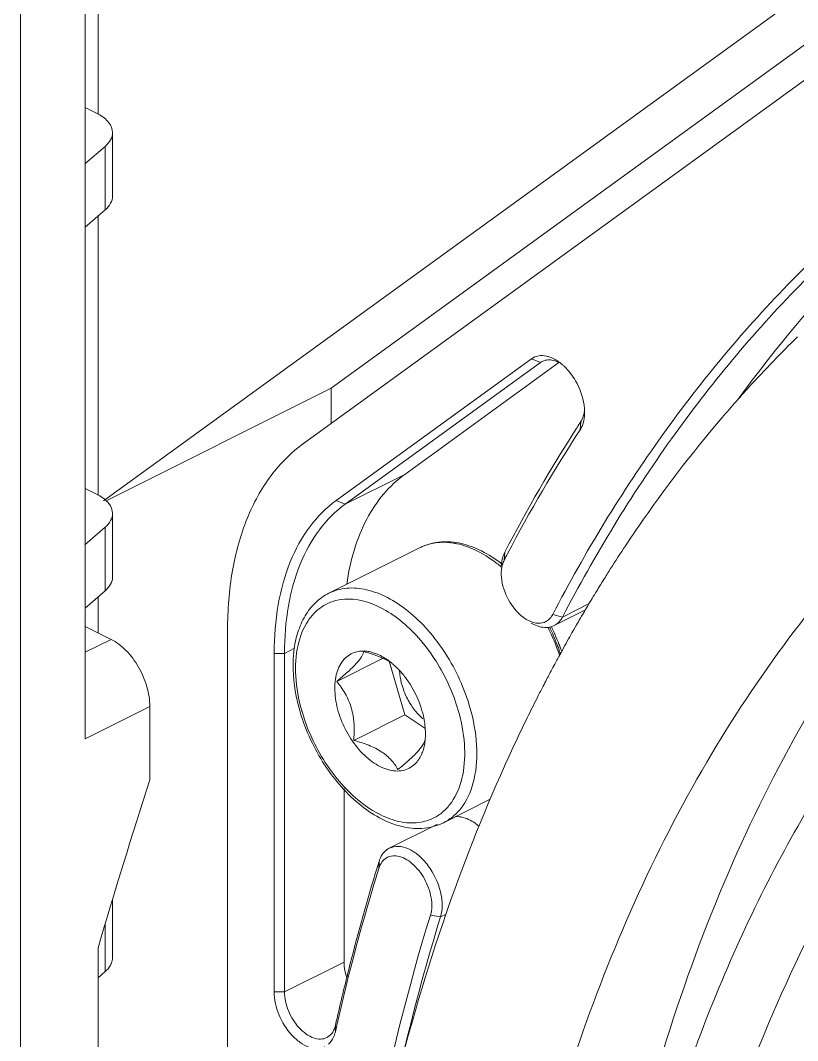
# Model space of a CAD drawing. Header units: millimetres. Extents: x 0 to 2524, y 0 to 1785.
# Drawn here: x 2076.4 to 2093.38, y 748.3 to 770.57 of the extents above; entities that cross this region are included whole.
import ezdxf

# ---------------------------------------------------------------- set-up
doc = ezdxf.new("R2010")
doc.units = ezdxf.units.MM
doc.header["$LTSCALE"] = 0.1
doc.layers.get('0').update_dxf_attribs({"lineweight": 13})

msp = doc.modelspace()

# ---------------------------------------------------------------- linework, layer by layer
for p, q in [((2076.4, 654.072), (2076.4, 798.178)), ((2104.794, 779.348), (2078.214, 760.084)), ((2105.728, 778.881), (2083.188, 762.545)), ((2106.357, 778.566), (2082.582, 761.335)), ((2077.814, 772.905), (2077.814, 754.891)), ((2078.097, 772.553), (2078.097, 768.548)), ((2078.062, 768.548), (2077.814, 768.671)), ((2078.413, 768.123), (2078.413, 766.738)), ((2077.807, 767.438), (2078.252, 767.823)), ((2078.252, 767.823), (2078.252, 766.438)), ((2077.814, 766.058), (2078.252, 766.438)), ((2078.097, 766.303), (2078.097, 760.234)), ((2083.302, 760.094), (2087.568, 763.185)), ((2087.568, 763.185), (2087.761, 763.104)), ((2083.496, 760.012), (2087.761, 763.104)), ((2088.165, 763.104), (2084.797, 760.663)), ((2087.761, 763.104), (2087.805, 763.126)), ((2078.274, 760.088), (2083.188, 762.545)), ((2083.188, 762.545), (2083.188, 761.774)), ((2088.63, 761.638), (2088.646, 761.814)), ((2083.496, 760.012), (2084.797, 760.663)), ((2078.062, 760.234), (2077.814, 760.357)), ((2083.302, 760.094), (2083.496, 760.012)), ((2078.413, 759.809), (2078.413, 758.424)), ((2077.807, 759.124), (2078.252, 759.509)), ((2078.252, 759.509), (2078.252, 758.124)), ((2083.14, 758.068), (2085.137, 759.066)), ((2086.97, 758.792), (2086.982, 758.962)), ((2089.18, 758.422), (2089.161, 758.393)), ((2077.814, 757.744), (2078.252, 758.124)), ((2078.097, 757.989), (2078.097, 757.203)), ((2088.244, 757.549), (2088.829, 757.841)), ((2088.03, 757.605), (2088.244, 757.549)), ((2088.134, 757.398), (2088.745, 757.703)), ((2088.676, 757.593), (2088.662, 757.569)), ((2088.551, 757.378), (2088.524, 757.331)), ((2088.662, 757.569), (2088.63, 757.514)), ((2078.38, 757.062), (2077.814, 757.345)), ((2080.926, 757.265), (2080.926, 714.218)), ((2088.426, 757.159), (2088.402, 757.116)), ((2088.451, 757.202), (2088.426, 757.159)), ((2088.472, 757.24), (2088.451, 757.202)), ((2088.485, 757.263), (2088.472, 757.24)), ((2088.524, 757.331), (2088.485, 757.263)), ((2078.38, 757.062), (2077.814, 756.779)), ((2088.402, 757.116), (2088.376, 757.07)), ((2081.944, 756.756), (2082.17, 756.756)), ((2081.944, 749.368), (2081.944, 756.756)), ((2082.17, 756.756), (2082.391, 756.866)), ((2082.17, 749.368), (2082.17, 756.756)), ((2083.312, 756.143), (2084.314, 756.644)), ((2084.466, 756.566), (2084.799, 755.413)), ((2088.075, 756.522), (2088.035, 756.449)), ((2088.119, 756.604), (2088.075, 756.522)), ((2088.131, 756.626), (2088.119, 756.604)), ((2088.16, 756.681), (2088.131, 756.626)), ((2088.035, 756.449), (2088.027, 756.434)), ((2087.822, 756.043), (2087.814, 756.028)), ((2087.807, 756.014), (2087.776, 755.955)), ((2087.814, 756.028), (2087.807, 756.014)), ((2079.228, 755.598), (2077.814, 754.891)), ((2079.228, 755.598), (2079.228, 753.996)), ((2083.684, 754.856), (2084.799, 755.413)), ((2084.799, 755.413), (2085.237, 755.123)), ((2087.501, 755.407), (2087.472, 755.348)), ((2083.471, 753.808), (2083.471, 750.018)), ((2085.645, 753.059), (2086.667, 753.57)), ((2084.46, 752.502), (2085.513, 753.028)), ((2084.23, 752.06), (2084.235, 752.213)), ((2078.413, 751.375), (2078.413, 750.11)), ((2085.359, 751.042), (2085.579, 751.002)), ((2085.703, 751.063), (2085.579, 751.002)), ((2085.666, 750.973), (2085.655, 750.94)), ((2078.252, 750.842), (2078.252, 749.81)), ((2078.097, 703.62), (2078.097, 750.327)), ((2082.17, 749.368), (2083.471, 750.018)), ((2078.097, 749.675), (2078.252, 749.81)), ((2083.607, 749.983), (2083.575, 749.856)), ((2081.944, 749.368), (2082.17, 749.368)), ((2083.281, 748.498), (2083.285, 748.643)), ((2083.313, 748.637), (2083.281, 748.498))]:
    msp.add_line(p, q)
for centre, radius, start, end in [((2077.561, 767.546), 1.12, 61.0468, 63.4511), ((2111.871, 744.726), 26.47, 134.3128, 137.6017), ((2087.939, 762.858), 0.303, 116.5924, 125.9444), ((2087.547, 762.255), 1.061, 49.9367, 53.1082), ((2087.553, 762.01), 1.174, 3.2632, 8.0375), ((2087.665, 762.017), 1.062, 0.0225, 3.2386), ((2088.3, 762.039), 0.413, 326.9986, 333.2584), ((2117.152, 743.279), 34.002, 147.2329, 152.5336), ((2116.927, 743.231), 33.757, 146.9565, 152.2848), ((2115.965, 744.029), 32.598, 146.9353, 147.2118), ((2088.215, 761.907), 0.494, 326.9951, 333.0886), ((2088.16, 761.935), 0.556, 333.0915, 338.7305), ((2077.561, 759.232), 1.12, 61.0468, 63.4511), ((2115.139, 742.128), 30.65, 145.3958, 147.6184), ((2085.616, 757.64), 1.543, 77.9278, 80.7024), ((2087.49, 758.698), 0.572, 152.5256, 158.072), ((2118.748, 742.229), 35.836, 152.2207, 152.4697), ((2084.944, 756.285), 3.069, 51.3693, 52.5073), ((2085.106, 756.39), 2.943, 52.946, 53.4675), ((2085.071, 756.344), 3.001, 51.7913, 52.9439), ((2084.884, 756.211), 3.164, 49.9873, 51.3682), ((2087.767, 758.496), 0.861, 177.3624, 180.0153), ((2087.856, 758.497), 0.95, 180.0525, 184.9807), ((2087.692, 758.5), 0.786, 173.183, 177.3852), ((2115.766, 741.724), 31.395, 147.6082, 147.8678), ((2115.951, 741.608), 31.613, 147.9306, 148.3303), ((2116.344, 741.367), 32.075, 148.6072, 149.278), ((2116.113, 741.508), 31.803, 148.3301, 148.6067), ((2087.651, 757.802), 0.427, 326.2183, 332.5275), ((2116.595, 741.218), 32.366, 149.2775, 149.6085), ((2087.994, 758.15), 0.851, 239.2786, 243.5327), ((2116.833, 741.079), 32.643, 149.7688, 150.0441), ((2083.854, 755.294), 4.55, 21.0921, 26.3328), ((2084.136, 755.437), 4.267, 23.7906, 26.2302), ((2084.002, 755.37), 4.456, 23.866, 26.2026), ((2084.165, 755.449), 4.235, 20.6117, 23.7965), ((2084.029, 755.381), 4.427, 20.8246, 23.8709), ((2082.247, 754.562), 3.813, 37.8823, 39.5141), ((2083.947, 755.33), 4.45, 19.0201, 21.0915), ((2084.231, 755.474), 4.165, 19.9721, 20.6063), ((2117.45, 740.729), 33.352, 150.6628, 151.4269), ((2084.089, 755.404), 4.363, 20.2185, 20.8201), ((2084.897, 756.509), 2.539, 173.3147, 174.3742), ((2084.254, 755.483), 4.14, 19.6493, 19.9718), ((2084.297, 755.498), 4.095, 18.4632, 19.651), ((2084.041, 755.363), 4.35, 17.8282, 19.0177), ((2084.365, 755.521), 4.023, 17.5146, 18.4627), ((2084.11, 755.412), 4.34, 19.9108, 20.2183), ((2084.148, 755.426), 4.3, 18.7787, 19.9122), ((2083.609, 755.456), 1.414, 53.0805, 56.4912), ((2083.541, 755.365), 1.526, 51.1927, 53.1003), ((2118.078, 740.39), 34.065, 151.9025, 152.3782), ((2118.3, 740.273), 34.316, 152.3779, 152.6436), ((2118.865, 739.985), 34.951, 153.0335, 153.8167), ((2118.55, 740.144), 34.598, 152.8081, 153.0326), ((2086.427, 756.633), 4.082, 196.1347, 196.5568), ((2086.271, 756.56), 3.87, 195.7948, 196.1344), ((2085.992, 756.262), 1.227, 224.7629, 229.7462), ((2083.739, 755.002), 1.511, 0.0104, 2.033), ((2083.797, 755.002), 1.453, 358.6951, 0.0059), ((2231.226, 705.113), 159.665, 162.17193, 163.54964), ((2084.991, 754.035), 0.978, 298.6597, 301.7554), ((2084.63, 752.163), 0.379, 116.5903, 125.7169), ((2129.386, 738.13), 47.256, 162.8559, 167.1529), ((2128.931, 738.42), 46.776, 163.0308, 165.688), ((2127.621, 738.814), 45.407, 162.8368, 163.0236), ((2084.741, 751.902), 0.535, 157.4599, 162.8922), ((2129.94, 737.338), 46.418, 162.8808, 166.6034), ((2125.007, 737.453), 41.599, 161.0815, 161.5661), ((2131.601, 737.723), 49.535, 165.8229, 167.2652), ((2082.614, 748.648), 0.684, 342.4006, 347.3074), ((2082.959, 748.639), 0.301, 296.5718, 302.4156)]:
    msp.add_arc(centre, radius, start, end)
for points, knots in [([(2088.03, 757.605), (2088.739, 758.966), (2090.304, 761.541), (2093.148, 764.952), (2096.398, 767.773), (2098.821, 769.242), (2100.073, 769.859)], [0, 0, 0, 0, 0.263637, 0.515908, 0.760051, 1, 1, 1, 1]), ([(2088.244, 757.549), (2088.946, 758.896), (2090.495, 761.446), (2093.304, 764.828), (2096.513, 767.632), (2098.906, 769.097), (2100.142, 769.715)], [0, 0, 0, 0, 0.263595, 0.515895, 0.760076, 1, 1, 1, 1]), ([(2100.165, 769.678), (2098.604, 768.778), (2095.623, 766.581), (2093.177, 763.808), (2092.077, 762.299)], [0, 0, 0, 0, 0.491047, 1, 1, 1, 1]), ([(2078.413, 768.123), (2078.413, 768.2), (2078.337, 768.374), (2078.19, 768.478), (2078.103, 768.526)], [0, 0, 0, 0, 0.436964, 1, 1, 1, 1]), ([(2078.252, 767.823), (2078.3, 767.864), (2078.379, 767.953), (2078.413, 768.07), (2078.413, 768.123)], [0, 0, 0, 0, 0.538961, 1, 1, 1, 1]), ([(2078.413, 766.738), (2078.413, 766.684), (2078.379, 766.567), (2078.3, 766.479), (2078.252, 766.438)], [0, 0, 0, 0, 0.461039, 1, 1, 1, 1]), ([(2113.761, 763.743), (2112.606, 763.728), (2110.328, 763.542), (2107.023, 762.762), (2103.925, 761.492), (2101.066, 759.745), (2098.478, 757.539), (2096.185, 754.898), (2094.208, 751.852), (2092.563, 748.431), (2091.264, 744.666), (2089.979, 739.111), (2089.351, 731.497), (2090.079, 721.862), (2091.487, 715.337), (2092.413, 712.04)], [0, 0, 0, 0, 0.053504, 0.105511, 0.156753, 0.208022, 0.260107, 0.313733, 0.36951, 0.427905, 0.489232, 0.55366, 0.691729, 0.841285, 1, 1, 1, 1]), ([(2087.568, 763.185), (2087.613, 763.217), (2087.723, 763.263), (2087.84, 763.256), (2087.898, 763.243)], [0, 0, 0, 0, 0.481061, 1, 1, 1, 1]), ([(2087.803, 763.129), (2087.815, 763.135), (2087.863, 763.155), (2087.916, 763.163), (2087.956, 763.162)], [0, 0, 0, 0, 0.24492, 1, 1, 1, 1]), ([(2087.898, 763.243), (2087.922, 763.237), (2088.025, 763.207), (2088.118, 763.153), (2088.184, 763.104)], [0, 0, 0, 0, 0.231338, 1, 1, 1, 1]), ([(2087.956, 763.162), (2087.974, 763.161), (2088.054, 763.154), (2088.131, 763.124), (2088.185, 763.094)], [0, 0, 0, 0, 0.231904, 1, 1, 1, 1]), ([(2088.23, 763.067), (2088.247, 763.053), (2088.316, 762.991), (2088.379, 762.92), (2088.422, 762.864)], [0, 0, 0, 0, 0.24154, 1, 1, 1, 1]), ([(2088.422, 762.864), (2088.46, 762.814), (2088.599, 762.604), (2088.689, 762.361), (2088.715, 762.175)], [0, 0, 0, 0, 0.252489, 1, 1, 1, 1]), ([(2092.324, 762.574), (2092.109, 762.338), (2091.253, 761.367), (2090.465, 760.337), (2089.912, 759.534)], [0, 0, 0, 0, 0.24671, 1, 1, 1, 1]), ([(2088.722, 762.045), (2088.72, 762.027), (2088.71, 761.962), (2088.69, 761.897), (2088.668, 761.853)], [0, 0, 0, 0, 0.266277, 1, 1, 1, 1]), ([(2088.727, 762.018), (2088.727, 761.992), (2088.723, 761.895), (2088.704, 761.799), (2088.678, 761.733)], [0, 0, 0, 0, 0.267693, 1, 1, 1, 1]), ([(2082.582, 761.335), (2082.315, 761.141), (2081.822, 760.644), (2081.301, 759.682), (2080.989, 758.529), (2080.926, 757.699), (2080.926, 757.265)], [0, 0, 0, 0, 0.217886, 0.453655, 0.713805, 1, 1, 1, 1]), ([(2084.797, 760.663), (2084.627, 760.54), (2084.31, 760.241), (2083.939, 759.678), (2083.67, 759.008), (2083.566, 758.519), (2083.529, 758.264)], [0, 0, 0, 0, 0.225473, 0.464202, 0.721492, 1, 1, 1, 1]), ([(2114.745, 760.375), (2113.665, 760.362), (2111.534, 760.188), (2108.444, 759.459), (2105.546, 758.272), (2102.873, 756.638), (2100.452, 754.575), (2098.307, 752.107), (2096.458, 749.259), (2094.919, 746.06), (2093.704, 742.54), (2092.501, 737.346), (2091.912, 730.226), (2092.591, 721.217), (2093.906, 715.116), (2094.772, 712.032)], [0, 0, 0, 0, 0.053508, 0.10552, 0.156765, 0.208037, 0.260124, 0.313751, 0.369528, 0.427922, 0.489246, 0.553673, 0.691735, 0.841287, 1, 1, 1, 1]), ([(2078.413, 759.809), (2078.413, 759.886), (2078.337, 760.06), (2078.19, 760.164), (2078.103, 760.212)], [0, 0, 0, 0, 0.436964, 1, 1, 1, 1]), ([(2081.944, 756.756), (2081.944, 757.112), (2081.995, 757.793), (2082.252, 758.738), (2082.679, 759.526), (2083.083, 759.935), (2083.302, 760.094)], [0, 0, 0, 0, 0.286195, 0.546345, 0.782114, 1, 1, 1, 1]), ([(2082.17, 756.756), (2082.17, 757.103), (2082.22, 757.767), (2082.471, 758.69), (2082.887, 759.459), (2083.282, 759.857), (2083.496, 760.012)], [0, 0, 0, 0, 0.286195, 0.546345, 0.782114, 1, 1, 1, 1]), ([(2078.252, 759.509), (2078.3, 759.55), (2078.379, 759.639), (2078.413, 759.756), (2078.413, 759.809)], [0, 0, 0, 0, 0.538961, 1, 1, 1, 1]), ([(2144.01, 655.815), (2141.812, 655.799), (2137.215, 656.33), (2130.365, 658.586), (2123.478, 662.245), (2116.729, 667.204), (2110.288, 673.33), (2104.321, 680.461), (2098.985, 688.409), (2094.422, 696.963), (2090.751, 705.895), (2088.072, 714.969), (2086.454, 723.945), (2085.943, 732.588), (2086.555, 740.673), (2088.281, 747.991), (2090.675, 753.397), (2093.118, 757.093), (2094.496, 758.723), (2095.221, 759.478)], [0, 0, 0, 0, 0.049474, 0.103146, 0.161442, 0.224254, 0.291058, 0.36102, 0.433096, 0.506111, 0.578836, 0.650056, 0.71865, 0.783661, 0.844389, 0.90049, 0.952095, 0.976449, 1, 1, 1, 1]), ([(2085.137, 759.066), (2085.261, 759.128), (2085.54, 759.209), (2085.987, 759.184), (2086.439, 759.029), (2086.72, 758.856), (2086.858, 758.754)], [0, 0, 0, 0, 0.226644, 0.463664, 0.720155, 1, 1, 1, 1]), ([(2085.137, 759.066), (2085.165, 759.08), (2085.282, 759.132), (2085.407, 759.162), (2085.502, 759.173)], [0, 0, 0, 0, 0.247438, 1, 1, 1, 1]), ([(2085.502, 759.173), (2085.531, 759.177), (2085.652, 759.186), (2085.774, 759.177), (2085.865, 759.162)], [0, 0, 0, 0, 0.242794, 1, 1, 1, 1]), ([(2085.939, 759.149), (2086.012, 759.133), (2086.326, 759.042), (2086.613, 758.873), (2086.812, 758.72)], [0, 0, 0, 0, 0.230494, 1, 1, 1, 1]), ([(2086.959, 758.912), (2086.952, 758.894), (2086.925, 758.817), (2086.912, 758.736), (2086.908, 758.674)], [0, 0, 0, 0, 0.235844, 1, 1, 1, 1]), ([(2086.97, 758.792), (2086.963, 758.778), (2086.934, 758.715), (2086.918, 758.646), (2086.912, 758.593)], [0, 0, 0, 0, 0.235015, 1, 1, 1, 1]), ([(2088.656, 727.383), (2088.384, 730.467), (2088.246, 736.444), (2089.201, 743.715), (2090.669, 749.002), (2092.067, 752.589), (2093.776, 755.853), (2095.14, 757.834), (2095.868, 758.755)], [0, 0, 0, 0, 0.282122, 0.542833, 0.664901, 0.781505, 0.893008, 1, 1, 1, 1]), ([(2078.413, 758.424), (2078.413, 758.37), (2078.379, 758.253), (2078.3, 758.165), (2078.252, 758.124)], [0, 0, 0, 0, 0.461039, 1, 1, 1, 1]), ([(2086.91, 758.414), (2086.924, 758.245), (2087.033, 757.917), (2087.248, 757.645), (2087.381, 757.545)], [0, 0, 0, 0, 0.505381, 1, 1, 1, 1]), ([(2082.376, 756.805), (2082.392, 756.944), (2082.446, 757.211), (2082.604, 757.575), (2082.834, 757.872), (2083.034, 758.015), (2083.14, 758.068)], [0, 0, 0, 0, 0.274134, 0.528839, 0.768319, 1, 1, 1, 1]), ([(2083.141, 758.068), (2083.261, 758.128), (2083.538, 758.204), (2083.985, 758.163), (2084.447, 757.982), (2084.9, 757.676), (2085.326, 757.259), (2085.83, 756.584), (2086.102, 755.99), (2086.222, 755.577)], [0, 0, 0, 0, 0.09164, 0.190717, 0.301855, 0.426205, 0.562182, 0.706315, 1, 1, 1, 1]), ([(2082.547, 755.507), (2082.478, 755.75), (2082.391, 756.226), (2082.426, 756.905), (2082.61, 757.392), (2082.846, 757.674), (2082.986, 757.776), (2083.06, 757.817)], [0, 0, 0, 0, 0.300217, 0.567783, 0.797311, 0.900809, 1, 1, 1, 1]), ([(2083.06, 757.817), (2083.134, 757.857), (2083.295, 757.919), (2083.466, 757.94), (2083.553, 757.94)], [0, 0, 0, 0, 0.491661, 1, 1, 1, 1]), ([(2083.553, 757.94), (2083.842, 757.942), (2084.302, 757.777), (2084.821, 757.392), (2085.07, 757.131), (2085.189, 756.988)], [0, 0, 0, 0, 0.446757, 0.712038, 1, 1, 1, 1]), ([(2087.381, 757.545), (2087.404, 757.529), (2087.489, 757.471), (2087.588, 757.429), (2087.662, 757.418)], [0, 0, 0, 0, 0.272982, 1, 1, 1, 1]), ([(2087.615, 757.388), (2087.629, 757.382), (2087.682, 757.357), (2087.738, 757.339), (2087.78, 757.33)], [0, 0, 0, 0, 0.261581, 1, 1, 1, 1]), ([(2087.662, 757.418), (2087.681, 757.415), (2087.754, 757.408), (2087.83, 757.424), (2087.878, 757.448)], [0, 0, 0, 0, 0.264909, 1, 1, 1, 1]), ([(2087.878, 757.448), (2087.89, 757.455), (2087.94, 757.485), (2087.982, 757.528), (2088.006, 757.565)], [0, 0, 0, 0, 0.244199, 1, 1, 1, 1]), ([(2088.061, 757.361), (2088.099, 757.38), (2088.172, 757.434), (2088.223, 757.508), (2088.244, 757.549)], [0, 0, 0, 0, 0.483908, 1, 1, 1, 1]), ([(2087.78, 757.33), (2087.829, 757.321), (2087.925, 757.314), (2088.019, 757.34), (2088.061, 757.361)], [0, 0, 0, 0, 0.518132, 1, 1, 1, 1]), ([(2078.38, 757.062), (2078.501, 757.002), (2078.731, 756.821), (2078.997, 756.463), (2079.178, 756.044), (2079.228, 755.743), (2079.228, 755.598)], [0, 0, 0, 0, 0.229676, 0.488215, 0.753207, 1, 1, 1, 1]), ([(2082.506, 755.499), (2082.475, 755.606), (2082.374, 756.017), (2082.34, 756.447), (2082.371, 756.758)], [0, 0, 0, 0, 0.263418, 1, 1, 1, 1]), ([(2083.345, 755.49), (2083.303, 755.636), (2083.253, 755.919), (2083.287, 756.318), (2083.422, 756.592), (2083.586, 756.731), (2083.68, 756.772), (2083.728, 756.785)], [0, 0, 0, 0, 0.305445, 0.572673, 0.797325, 0.899482, 1, 1, 1, 1]), ([(2083.904, 756.793), (2083.894, 756.754), (2083.847, 756.659), (2083.724, 756.511), (2083.539, 756.335), (2083.392, 756.21), (2083.312, 756.143)], [0, 0, 0, 0, 0.136203, 0.349061, 0.647564, 1, 1, 1, 1]), ([(2083.728, 756.785), (2083.743, 756.79), (2083.805, 756.804), (2083.869, 756.808), (2083.917, 756.806)], [0, 0, 0, 0, 0.244218, 1, 1, 1, 1]), ([(2084.249, 756.678), (2084.221, 756.689), (2084.109, 756.733), (2083.993, 756.769), (2083.904, 756.793)], [0, 0, 0, 0, 0.245326, 1, 1, 1, 1]), ([(2083.917, 756.806), (2083.927, 756.805), (2083.97, 756.802), (2084.014, 756.795), (2084.046, 756.788)], [0, 0, 0, 0, 0.244181, 1, 1, 1, 1]), ([(2084.046, 756.788), (2084.074, 756.781), (2084.195, 756.746), (2084.309, 756.688), (2084.389, 756.634)], [0, 0, 0, 0, 0.234318, 1, 1, 1, 1]), ([(2085.257, 756.903), (2085.336, 756.8), (2085.637, 756.372), (2085.857, 755.887), (2085.966, 755.509)], [0, 0, 0, 0, 0.248254, 1, 1, 1, 1]), ([(2084.499, 756.551), (2084.48, 756.563), (2084.4, 756.611), (2084.315, 756.651), (2084.249, 756.678)], [0, 0, 0, 0, 0.240891, 1, 1, 1, 1]), ([(2084.498, 756.555), (2084.517, 756.539), (2084.595, 756.474), (2084.666, 756.402), (2084.717, 756.344)], [0, 0, 0, 0, 0.242845, 1, 1, 1, 1]), ([(2084.685, 756.37), (2084.686, 756.345), (2084.694, 756.239), (2084.716, 756.135), (2084.738, 756.058)], [0, 0, 0, 0, 0.241374, 1, 1, 1, 1]), ([(2084.717, 756.344), (2084.769, 756.285), (2084.966, 756.032), (2085.107, 755.736), (2085.174, 755.504)], [0, 0, 0, 0, 0.24595, 1, 1, 1, 1]), ([(2083.312, 756.143), (2083.38, 756.06), (2083.509, 755.879), (2083.597, 755.674), (2083.629, 755.565)], [0, 0, 0, 0, 0.486645, 1, 1, 1, 1]), ([(2084.738, 756.058), (2084.747, 756.027), (2084.787, 755.904), (2084.842, 755.785), (2084.891, 755.7)], [0, 0, 0, 0, 0.246337, 1, 1, 1, 1]), ([(2095.53, 756.226), (2094.557, 754.96), (2092.79, 752.169), (2090.782, 747.489), (2089.367, 742.285), (2088.561, 736.634), (2088.369, 730.62), (2088.79, 724.328), (2089.817, 717.851), (2090.88, 713.528), (2091.506, 711.358)], [0, 0, 0, 0, 0.102816, 0.211494, 0.326827, 0.449117, 0.57823, 0.713651, 0.854597, 1, 1, 1, 1]), ([(2084.891, 755.7), (2084.907, 755.672), (2084.974, 755.564), (2085.054, 755.465), (2085.121, 755.398)], [0, 0, 0, 0, 0.256555, 1, 1, 1, 1]), ([(2085.645, 753.059), (2085.515, 752.994), (2085.222, 752.912), (2084.754, 752.948), (2084.283, 753.124), (2083.655, 753.538), (2082.987, 754.31), (2082.634, 755.066), (2082.514, 755.47)], [0, 0, 0, 0, 0.098766, 0.202467, 0.315261, 0.438749, 0.712459, 1, 1, 1, 1]), ([(2082.553, 755.485), (2082.666, 755.094), (2082.924, 754.534), (2083.402, 753.899), (2083.805, 753.51), (2084.235, 753.227), (2084.67, 753.065), (2085.091, 753.037), (2085.349, 753.117), (2085.46, 753.177)], [0, 0, 0, 0, 0.29465, 0.439067, 0.575071, 0.699138, 0.809769, 0.908382, 1, 1, 1, 1]), ([(2084.474, 754.206), (2084.352, 754.234), (2084.101, 754.355), (2083.781, 754.649), (2083.514, 755.036), (2083.39, 755.335), (2083.345, 755.49)], [0, 0, 0, 0, 0.211741, 0.458351, 0.727493, 1, 1, 1, 1]), ([(2083.629, 755.565), (2083.645, 755.508), (2083.697, 755.276), (2083.698, 755.035), (2083.684, 754.856)], [0, 0, 0, 0, 0.247607, 1, 1, 1, 1]), ([(2085.174, 755.504), (2085.185, 755.466), (2085.223, 755.319), (2085.245, 755.168), (2085.249, 755.055)], [0, 0, 0, 0, 0.258309, 1, 1, 1, 1]), ([(2085.505, 753.204), (2085.576, 753.247), (2085.709, 753.355), (2085.93, 753.644), (2086.1, 754.13), (2086.125, 754.801), (2086.035, 755.27), (2085.966, 755.509)], [0, 0, 0, 0, 0.099012, 0.202843, 0.433416, 0.701108, 1, 1, 1, 1]), ([(2085.645, 753.059), (2085.727, 753.1), (2085.884, 753.207), (2086.149, 753.509), (2086.358, 754.041), (2086.397, 754.786), (2086.299, 755.309), (2086.222, 755.577)], [0, 0, 0, 0, 0.099106, 0.202224, 0.430997, 0.698752, 1, 1, 1, 1]), ([(2087.472, 755.348), (2087.302, 755), (2086.632, 753.572), (2086.054, 752.1), (2085.666, 750.973)], [0, 0, 0, 0, 0.245177, 1, 1, 1, 1]), ([(2085.249, 754.969), (2085.249, 754.957), (2085.247, 754.911), (2085.243, 754.864), (2085.239, 754.83)], [0, 0, 0, 0, 0.255099, 1, 1, 1, 1]), ([(2083.684, 754.856), (2083.795, 754.826), (2084.007, 754.759), (2084.292, 754.621), (2084.51, 754.436), (2084.61, 754.29), (2084.649, 754.218)], [0, 0, 0, 0, 0.289543, 0.558811, 0.79405, 1, 1, 1, 1]), ([(2085.076, 754.608), (2085.118, 754.655), (2085.185, 754.734), (2085.231, 754.829), (2085.241, 754.868)], [0, 0, 0, 0, 0.609801, 1, 1, 1, 1]), ([(2085.239, 754.83), (2085.237, 754.815), (2085.229, 754.758), (2085.216, 754.701), (2085.204, 754.66)], [0, 0, 0, 0, 0.257493, 1, 1, 1, 1]), ([(2084.649, 754.218), (2084.729, 754.285), (2084.876, 754.41), (2085.016, 754.543), (2085.076, 754.608)], [0, 0, 0, 0, 0.541427, 1, 1, 1, 1]), ([(2085.204, 754.66), (2085.195, 754.632), (2085.159, 754.526), (2085.1, 754.427), (2085.045, 754.366)], [0, 0, 0, 0, 0.266831, 1, 1, 1, 1]), ([(2085.045, 754.366), (2085.011, 754.329), (2084.933, 754.263), (2084.742, 754.179), (2084.577, 754.183), (2084.474, 754.206)], [0, 0, 0, 0, 0.245465, 0.486992, 1, 1, 1, 1]), ([(2086.045, 753.182), (2086.033, 753.185), (2085.989, 753.192), (2085.943, 753.195), (2085.909, 753.192)], [0, 0, 0, 0, 0.259086, 1, 1, 1, 1]), ([(2086.418, 752.981), (2086.388, 753.006), (2086.277, 753.095), (2086.146, 753.161), (2086.045, 753.182)], [0, 0, 0, 0, 0.274435, 1, 1, 1, 1]), ([(2084.409, 752.471), (2084.368, 752.442), (2084.295, 752.363), (2084.252, 752.266), (2084.235, 752.213)], [0, 0, 0, 0, 0.474781, 1, 1, 1, 1]), ([(2085.579, 751.002), (2085.605, 751.084), (2085.626, 751.271), (2085.571, 751.664), (2085.39, 752.045), (2085.119, 752.343), (2084.896, 752.494), (2084.667, 752.559), (2084.52, 752.532), (2084.46, 752.502)], [0, 0, 0, 0, 0.118551, 0.253497, 0.542988, 0.680913, 0.803561, 0.908268, 1, 1, 1, 1]), ([(2095.918, 752.476), (2094.913, 750.772), (2093.193, 746.998), (2091.58, 740.755), (2090.861, 733.864), (2090.983, 729.085), (2091.183, 726.631)], [0, 0, 0, 0, 0.222723, 0.463437, 0.72286, 1, 1, 1, 1]), ([(2084.423, 752.304), (2084.384, 752.286), (2084.311, 752.229), (2084.265, 752.15), (2084.247, 752.107)], [0, 0, 0, 0, 0.478899, 1, 1, 1, 1]), ([(2084.64, 752.33), (2084.621, 752.334), (2084.548, 752.342), (2084.472, 752.328), (2084.423, 752.304)], [0, 0, 0, 0, 0.26545, 1, 1, 1, 1]), ([(2085.359, 751.042), (2085.396, 751.163), (2085.394, 751.447), (2085.246, 751.843), (2084.994, 752.171), (2084.756, 752.31), (2084.64, 752.33)], [0, 0, 0, 0, 0.236145, 0.511074, 0.779335, 1, 1, 1, 1]), ([(2083.148, 737.804), (2083.204, 738.976), (2083.537, 743.444), (2084.383, 747.883), (2085.359, 751.042)], [0, 0, 0, 0, 0.262013, 1, 1, 1, 1]), ([(2085.542, 750.607), (2084.713, 748.118), (2083.471, 742.773), (2082.828, 734.284), (2083.337, 725.217), (2084.412, 719.071), (2085.127, 715.957)], [0, 0, 0, 0, 0.224551, 0.467166, 0.726532, 1, 1, 1, 1]), ([(2083.471, 750.018), (2083.471, 749.991), (2083.477, 749.875), (2083.503, 749.76), (2083.532, 749.676)], [0, 0, 0, 0, 0.237425, 1, 1, 1, 1]), ([(2078.39, 749.993), (2078.384, 749.976), (2078.35, 749.907), (2078.297, 749.849), (2078.252, 749.81)], [0, 0, 0, 0, 0.230496, 1, 1, 1, 1]), ([(2095.182, 749.573), (2094.898, 749.035), (2093.796, 746.772), (2092.968, 744.379), (2092.479, 742.535)], [0, 0, 0, 0, 0.241692, 1, 1, 1, 1]), ([(2083.051, 748.169), (2083.001, 748.144), (2082.881, 748.117), (2082.691, 748.156), (2082.5, 748.261), (2082.254, 748.483), (2082.026, 748.853), (2081.944, 749.198), (2081.944, 749.368)], [0, 0, 0, 0, 0.090728, 0.191789, 0.308198, 0.439397, 0.725653, 1, 1, 1, 1]), ([(2083.094, 748.369), (2083.052, 748.348), (2082.952, 748.326), (2082.793, 748.358), (2082.634, 748.445), (2082.429, 748.63), (2082.238, 748.938), (2082.17, 749.227), (2082.17, 749.368)], [0, 0, 0, 0, 0.090716, 0.19173, 0.308099, 0.439282, 0.72558, 1, 1, 1, 1]), ([(2083.285, 748.643), (2083.272, 748.589), (2083.236, 748.489), (2083.161, 748.41), (2083.12, 748.384)], [0, 0, 0, 0, 0.531612, 1, 1, 1, 1]), ([(2083.266, 748.442), (2083.259, 748.419), (2083.228, 748.338), (2083.177, 748.264), (2083.13, 748.222)], [0, 0, 0, 0, 0.26905, 1, 1, 1, 1])]:
    msp.add_open_spline(points, degree=3, knots=knots)
msp.add_open_spline([(2078.413, 750.11), (2078.413, 750.07), (2078.405, 750.03), (2078.39, 749.993)], degree=3)

doc.saveas('drawing.dxf')
